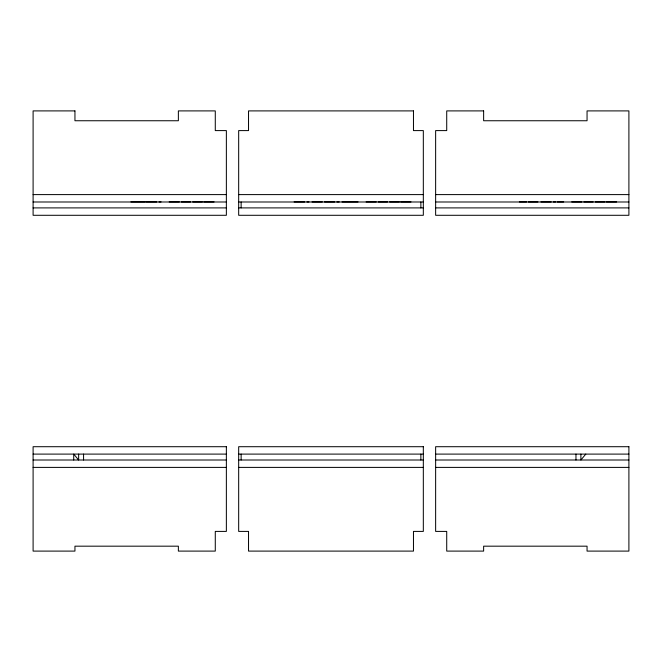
<?xml version="1.0" encoding="UTF-8"?>
<svg xmlns="http://www.w3.org/2000/svg" width="662" height="662" viewBox="0 0 662 662"><rect width="100%" height="100%" fill="white"/><g stroke="black" fill="none" stroke-linecap="round" stroke-linejoin="round"><path stroke-width="0.99" d="M585.812 454.099L580.888 460.007L580.888 454.099M33.1 194.603L226.363 194.603M238.676 194.603L423.324 194.603M435.637 194.603L628.9 194.603M130.902 201.91L145.268 201.91M146.178 201.91L156.803 201.91M158.988 201.91L161.056 201.91M169.182 201.91L179.369 201.91M181.256 201.91L190.615 201.91M192.675 201.91L202.456 201.91M203.747 201.91L214.058 201.91M294.118 201.91L304.735 201.91M306.928 201.91L308.997 201.91M312.034 201.91L322.344 201.91M324.488 201.91L334.798 201.91M336.85 201.91L339.201 201.91M342.006 201.91L358.034 201.91M366.111 201.91L376.297 201.91M378.184 201.91L387.551 201.91M389.604 201.91L399.393 201.91M400.675 201.91L410.986 201.91M519.356 201.91L526.629 201.91M528.268 201.91L537.933 201.91M540.928 201.91L551.239 201.91M553.283 201.91L555.641 201.91M557.147 201.91L563.66 201.91M571.736 201.91L581.931 201.91M583.81 201.91L593.177 201.91M595.237 201.91L605.018 201.91M606.309 201.91L616.62 201.91M33.1 201.993L226.363 201.993M238.676 201.993L423.324 201.993M435.637 201.993L628.9 201.993M33.1 207.901L226.363 207.901M238.676 207.901L423.324 207.901M435.637 207.901L628.9 207.901M33.1 454.099L226.363 454.099M238.676 454.099L423.324 454.099M435.637 454.099L628.9 454.099M33.1 460.007L226.363 460.007M238.676 460.007L423.324 460.007M435.637 460.007L628.9 460.007M33.1 467.397L226.363 467.397M238.676 467.397L423.324 467.397M435.637 467.397L628.9 467.397M575.965 454.099L575.965 460.007M420.867 201.993L420.867 207.901M420.867 454.099L420.867 460.007M241.133 201.993L241.133 207.901M241.133 454.099L241.133 460.007M83.569 454.099L83.569 460.007M78.646 454.099L78.646 460.007L73.722 454.099L73.722 460.007M74.947 110.902L33.1 110.902L33.1 215.291L226.363 215.291L226.363 130.596L215.282 130.596L215.282 110.902L178.368 110.902L178.368 120.749L74.947 120.749L74.947 110.902M413.469 110.902L248.531 110.902L248.531 130.596L238.676 130.596L238.676 215.291L423.324 215.291L423.324 130.596L413.469 130.596L413.469 110.902M483.632 110.902L446.718 110.902L446.718 130.596L435.637 130.596L435.637 215.291L628.9 215.291L628.9 110.902L587.053 110.902L587.053 120.749L483.632 120.749L483.632 110.902M226.363 446.709L33.1 446.709L33.1 551.098L74.947 551.098L74.947 546.175L178.368 546.175L178.368 551.098L215.282 551.098L215.282 531.404L226.363 531.404L226.363 446.709M423.324 446.709L238.676 446.709L238.676 531.404L248.531 531.404L248.531 551.098L413.469 551.098L413.469 531.404L423.324 531.404L423.324 446.709M628.9 446.709L435.637 446.709L435.637 531.404L446.718 531.404L446.718 551.098L483.632 551.098L483.632 546.175L587.053 546.175L587.053 551.098L628.9 551.098L628.9 446.709"/></g></svg>
